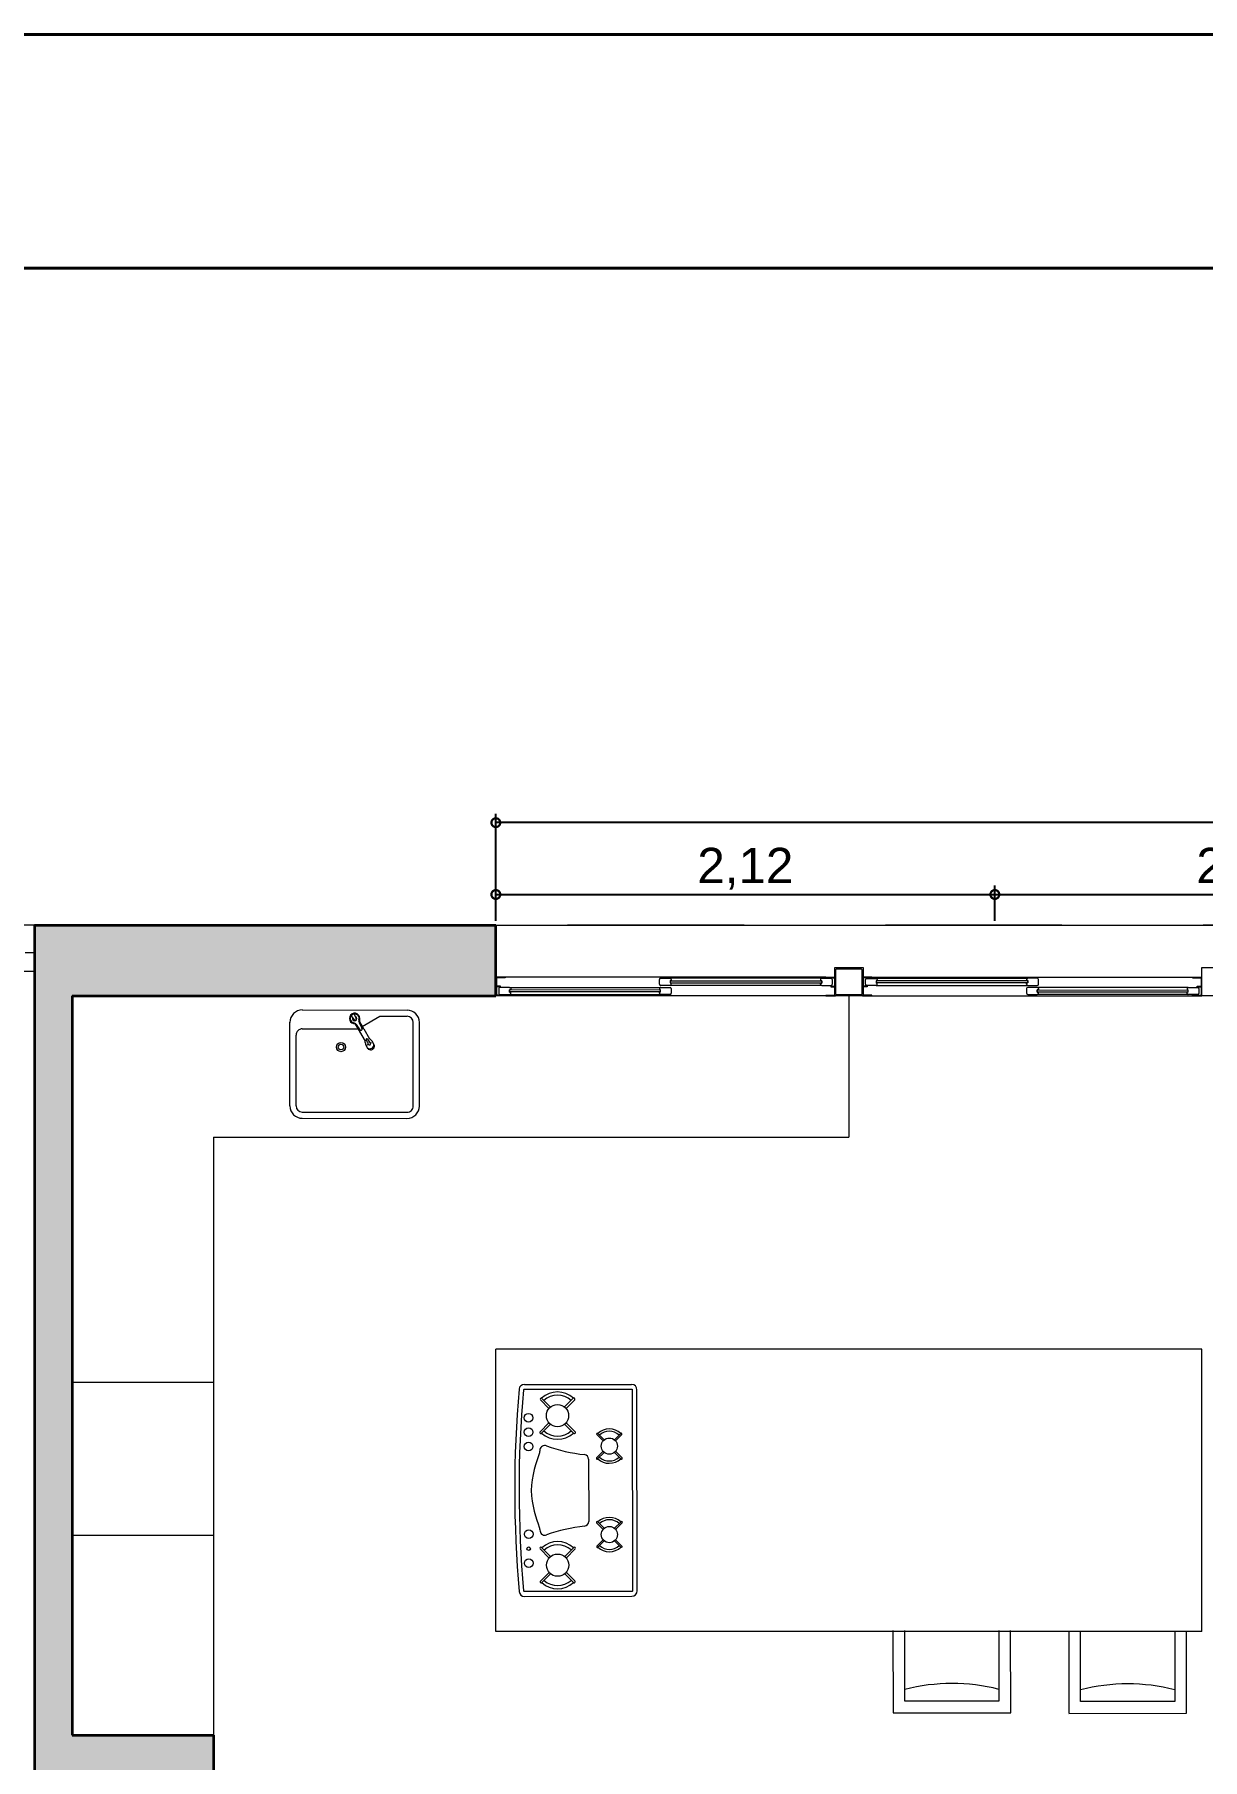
# Model space of a CAD drawing. Header units: millimetres. Extents: x 110427 to 125914, y 76277 to 76441.
# Drawn here: x 113993.84 to 113998.8, y 76341.07 to 76348.39 of the extents above; entities that cross this region are included whole.
import ezdxf

# ---------------------------------------------------------------- set-up
doc = ezdxf.new("R2010")
doc.units = ezdxf.units.MM
doc.linetypes.add('JIS_02_0.7', pattern=[1.35, 0.75, -0.6])
for name, color, linetype, lineweight in [('02_CIVIL_EXIST', 250, 'Continuous', 30), ('03_A CONSTRUIR', 250, 'Continuous', 35), ('04_CIVIL A CONSTRUIR', 250, 'Continuous', 35), ('07_CIVIL VISTAS MEDIA', 143, 'Continuous', 9), ('08_CIVIL VISTAS FINO', 251, 'Continuous', 5), ('09_CIVIL PROYECCIONES', 230, 'JIS_02_0.7', 5), ('11_CARPINTERIA Y MOBILIARIO', 141, 'Continuous', 9), ('12_HATCH', 8, 'Continuous', 9)]:
    doc.layers.add(name, color=color, linetype=linetype, lineweight=lineweight)
doc.styles.add('Swis721 BT', font='swiss.ttf')
doc.dimstyles.new('ISO-23', dxfattribs={"dimscale": 0.03, "dimtxt": 5, "dimasz": 2.5, "dimexe": 1.25, "dimexo": 0.625, "dimtad": 1, "dimtxsty": 'Swis721 BT', "dimblk": 'DOTSMALL', "dimcen": 2.5, "dimclrt": 150, "dimadec": 0, "dimazin": 0, "dimtfac": 1, "dimtmove": 0, "dimatfit": 3, "dimfxl": 0, "dimarcsym": 0})

# ---------------------------------------------------------------- blocks, each defined once
blk = doc.blocks.new('A$C4B131B44')
at = {"layer": '11_CARPINTERIA Y MOBILIARIO'}
for p, q in [((-0.2806, -0.3635), (-0.2806, 0.092)), ((0.5965, 0.1148), (-0.2577, 0.1148)), ((0.6194, -0.3635), (0.6194, 0.092)), ((-0.0719, 0.0455), (-0.0451, 0.0189)), ((-0.0674, 0.05), (-0.0406, 0.0235)), ((0.0035, 0.0235), (0.0315, 0.0512)), ((0.008, 0.0189), (0.036, 0.0467)), ((0.3307, 0.0189), (0.3027, 0.0467)), ((0.3352, 0.0235), (0.3072, 0.0512)), ((0.4061, 0.05), (0.3794, 0.0235)), ((0.4106, 0.0455), (0.3839, 0.0189)), ((-0.0719, -0.0514), (-0.0451, -0.0248)), ((-0.0674, -0.0559), (-0.0406, -0.0293)), ((0.0035, -0.0293), (0.0315, -0.0571)), ((0.008, -0.0248), (0.036, -0.0526)), ((0.3307, -0.0248), (0.3027, -0.0526)), ((0.3352, -0.0293), (0.3072, -0.0571)), ((0.4061, -0.0559), (0.3794, -0.0293)), ((0.4106, -0.0514), (0.3839, -0.0248)), ((0.0373, -0.0908), (0.3015, -0.0908)), ((-0.2216, -0.1562), (-0.1848, -0.1927)), ((-0.2155, -0.1499), (-0.1786, -0.1865)), ((-0.1179, -0.1865), (-0.0794, -0.1483)), ((-0.1118, -0.1927), (-0.0733, -0.1545)), ((0.4505, -0.1927), (0.412, -0.1545)), ((0.4567, -0.1865), (0.4182, -0.1483)), ((0.5542, -0.1499), (0.5174, -0.1865)), ((0.5604, -0.1562), (0.5236, -0.1927)), ((-0.2216, -0.2894), (-0.1848, -0.2528)), ((-0.2155, -0.2956), (-0.1786, -0.2591)), ((-0.1179, -0.2591), (-0.0794, -0.2973)), ((-0.1118, -0.2528), (-0.0733, -0.291)), ((0.4505, -0.2528), (0.412, -0.291)), ((0.4567, -0.2591), (0.4182, -0.2973)), ((0.5542, -0.2956), (0.5174, -0.2591)), ((0.5604, -0.2894), (0.5236, -0.2528))]:
    blk.add_line(p, q, dxfattribs=at)
blk.add_lwpolyline([(0.5994, -0.3635, -0.419031), (0.5965, -0.3663, -0.044114), (-0.2577, -0.3663, -0.419031), (-0.2606, -0.3635), (-0.2606, 0.092, -0.414214), (-0.2577, 0.0948), (0.5965, 0.0948, -0.414214), (0.5994, 0.092)], format="xyb", close=True, dxfattribs=at)
for centre, radius in [((-0.0185, -0.0029), 0.0344), ((0.3573, -0.0029), 0.0344), ((-0.1483, -0.2228), 0.0473), ((0.4871, -0.2228), 0.0473), ((-0.1394, -0.3457), 0.0184), ((-0.0781, -0.3457), 0.0184), ((-0.0168, -0.3457), 0.0184), ((0.3555, -0.3457), 0.0184), ((0.4168, -0.3457), 0.00737), ((0.4781, -0.3457), 0.0184)]:
    blk.add_circle(centre, radius, dxfattribs=at)
for centre, radius, start, end in [((-0.2577, 0.092), 0.0229, 90, 180), ((0.5965, 0.092), 0.0229, 0, 90), ((-0.0185, -0.0029), 0.0729, 137.6275, 222.3725), ((-0.0185, -0.0029), 0.0631, 138.11325, 221.88675), ((-0.0696, 0.0478), 0.00318, 45.22003, 225.22003), ((-0.0185, -0.0029), 0.0631, 318.11325, 41.88675), ((0.0338, 0.049), 0.00318, 314.77997, 134.77997), ((-0.0185, -0.0029), 0.0729, 317.72288, 42.27712), ((0.3573, -0.0029), 0.0729, 137.72288, 222.27712), ((0.3573, -0.0029), 0.0631, 138.11325, 221.88675), ((0.305, 0.049), 0.00318, 45.22003, 225.22003), ((0.3573, -0.0029), 0.0631, 318.11325, 41.88675), ((0.4084, 0.0478), 0.00318, 314.77997, 134.77997), ((0.3573, -0.0029), 0.0729, 317.6275, 42.3725), ((-0.0696, -0.0536), 0.00318, 134.77997, 314.77997), ((0.0338, -0.0548), 0.00318, 225.22003, 45.22003), ((0.305, -0.0548), 0.00318, 134.77997, 314.77997), ((0.4084, -0.0536), 0.00318, 225.22003, 45.22003), ((-0.6829, -0.033), 0.7044, 340.35872, 353.87019), ((0.0373, -0.1108), 0.02, 90, 172.76677), ((0.3015, -0.1108), 0.02, 7.23323, 90), ((1.0217, -0.033), 0.7044, 186.12981, 199.64128), ((-0.1483, -0.2228), 0.1003, 137.6275, 222.3725), ((-0.1483, -0.2228), 0.0867, 138.11325, 221.88675), ((-0.2185, -0.153), 0.00438, 45.22003, 225.22003), ((-0.1483, -0.2228), 0.0867, 318.11325, 41.88675), ((-0.0764, -0.1514), 0.00438, 314.77997, 134.77997), ((-0.1483, -0.2228), 0.1003, 317.72288, 42.27712), ((0.4871, -0.2228), 0.1003, 137.72288, 222.27712), ((0.4871, -0.2228), 0.0867, 138.11325, 221.88675), ((0.4151, -0.1514), 0.00438, 45.22003, 225.22003), ((0.4871, -0.2228), 0.0867, 318.11325, 41.88675), ((0.5573, -0.153), 0.00438, 314.77997, 134.77997), ((0.4871, -0.2228), 0.1003, 317.6275, 42.3725), ((-0.2185, -0.2925), 0.00438, 134.77997, 314.77997), ((-0.0764, -0.2941), 0.00438, 225.22003, 45.22003), ((-0.0011, -0.2776), 0.02, 156.94499, 262.07462), ((0.3399, -0.2776), 0.02, 277.92538, 23.05501), ((0.4151, -0.2941), 0.00438, 134.77997, 314.77997), ((0.5573, -0.2925), 0.00438, 225.22003, 45.22003), ((-0.2577, -0.3635), 0.0229, 180, 262.81617), ((0.5965, -0.3635), 0.0229, 277.18383, 0), ((0.1694, 4.4649), 4.87, 264.93463, 275.06537)]:
    blk.add_arc(centre, radius, start, end, dxfattribs=at)
blk.add_open_spline([(-0.0038, -0.2974), (0.0039, -0.2985), (0.0373, -0.3079), (0.1694, -0.3588), (0.3014, -0.3079), (0.3349, -0.2985), (0.3426, -0.2974)], degree=3, knots=[0.0270107, 0.0270107, 0.0270107, 0.0270107, 0.0505112, 0.2042843, 0.3580574, 0.381558, 0.381558, 0.381558, 0.381558], dxfattribs=at)
blk = doc.blocks.new('_DotSmall')
at = {"color": 0, "linetype": 'ByBlock', "const_width": 0.5}
blk.add_lwpolyline([(-0.0625, 0, 1), (0.0625, 0, 1)], format="xyb", close=True, dxfattribs=at)
blk = doc.blocks.new('*D100')
at = {"layer": '09_CIVIL PROYECCIONES', "color": 0, "linetype": 'ByBlock', "lineweight": -2, "ltscale": 2}
for p, q in [((113995.8014, 76344.6294), (113995.8014, 76345.084)), ((114006.4214, 76344.6294), (114006.4214, 76345.084)), ((114006.4214, 76345.0465), (113995.8014, 76345.0465))]:
    blk.add_line(p, q, dxfattribs=at)
at = {"layer": 'Defpoints', "color": 0, "linetype": 'ByBlock', "ltscale": 2}
for p in [(113995.8014, 76345.0465), (113995.8014, 76344.6106), (114006.4214, 76344.6106)]:
    blk.add_point(p, dxfattribs=at)
at = {"layer": '09_CIVIL PROYECCIONES', "color": 0, "linetype": 'ByBlock', "lineweight": -2, "ltscale": 2, "xscale": 0.075, "yscale": 0.075, "zscale": 0.075}
for p, rotation in [((113995.8014, 76345.0465), 180.0000001953298), ((114006.4214, 76345.0465), 1.953298323087438e-07)]:
    blk.add_blockref('_DotSmall', p, dxfattribs=dict(at, rotation=rotation))
at = {"layer": '09_CIVIL PROYECCIONES', "color": 150, "linetype": 'ByBlock', "ltscale": 2, "insert": (114001.1114, 76345.1557), "char_height": 0.15, "attachment_point": 5, "rotation": 0, "style": 'Swis721 BT'}
blk.add_mtext('10,60', dxfattribs=at)
blk = doc.blocks.new('*D34')
at = {"layer": '09_CIVIL PROYECCIONES', "color": 0, "linetype": 'ByBlock', "lineweight": -2, "ltscale": 2}
for p, q in [((113995.8014, 76344.6294), (113995.8014, 76344.7789)), ((113995.8014, 76344.7414), (113997.9214, 76344.7414)), ((113997.9214, 76344.6294), (113997.9214, 76344.7789))]:
    blk.add_line(p, q, dxfattribs=at)
at = {"layer": 'Defpoints', "color": 0, "linetype": 'ByBlock', "ltscale": 2}
for p in [(113997.9214, 76344.7414), (113995.8014, 76344.6106), (113997.9214, 76344.6106)]:
    blk.add_point(p, dxfattribs=at)
at = {"layer": '09_CIVIL PROYECCIONES', "color": 0, "linetype": 'ByBlock', "lineweight": -2, "ltscale": 2, "xscale": 0.075, "yscale": 0.075, "zscale": 0.075, "rotation": 180}
blk.add_blockref('_DotSmall', (113995.8014, 76344.7414), dxfattribs=at)
at = {"layer": '09_CIVIL PROYECCIONES', "color": 0, "linetype": 'ByBlock', "lineweight": -2, "ltscale": 2, "xscale": 0.075, "yscale": 0.075, "zscale": 0.075}
blk.add_blockref('_DotSmall', (113997.9214, 76344.7414), dxfattribs=at)
at = {"layer": '09_CIVIL PROYECCIONES', "color": 150, "linetype": 'ByBlock', "ltscale": 2, "insert": (113996.8614, 76344.8506), "char_height": 0.15, "attachment_point": 5, "style": 'Swis721 BT'}
blk.add_mtext('2,12', dxfattribs=at)
blk = doc.blocks.new('*D35')
at = {"layer": '09_CIVIL PROYECCIONES', "color": 0, "linetype": 'ByBlock', "lineweight": -2, "ltscale": 2}
for p, q in [((113997.9214, 76344.6294), (113997.9214, 76344.7789)), ((113997.9214, 76344.7414), (114000.0414, 76344.7414)), ((114000.0414, 76344.6294), (114000.0414, 76344.7789))]:
    blk.add_line(p, q, dxfattribs=at)
at = {"layer": 'Defpoints', "color": 0, "linetype": 'ByBlock', "ltscale": 2}
for p in [(114000.0414, 76344.7414), (113997.9214, 76344.6106), (114000.0414, 76344.6106)]:
    blk.add_point(p, dxfattribs=at)
at = {"layer": '09_CIVIL PROYECCIONES', "color": 0, "linetype": 'ByBlock', "lineweight": -2, "ltscale": 2, "xscale": 0.075, "yscale": 0.075, "zscale": 0.075, "rotation": 180}
blk.add_blockref('_DotSmall', (113997.9214, 76344.7414), dxfattribs=at)
at = {"layer": '09_CIVIL PROYECCIONES', "color": 0, "linetype": 'ByBlock', "lineweight": -2, "ltscale": 2, "xscale": 0.075, "yscale": 0.075, "zscale": 0.075}
blk.add_blockref('_DotSmall', (114000.0414, 76344.7414), dxfattribs=at)
at = {"layer": '09_CIVIL PROYECCIONES', "color": 150, "linetype": 'ByBlock', "ltscale": 2, "insert": (113998.9814, 76344.8506), "char_height": 0.15, "attachment_point": 5, "style": 'Swis721 BT'}
blk.add_mtext('2,12', dxfattribs=at)

msp = doc.modelspace()

# ---------------------------------------------------------------- hatches: boundary and pattern name
at = {"layer": '12_HATCH'}
h = msp.add_hatch(color=1, dxfattribs=at)
h.dxf.hatch_style = 1
h.paths.add_polyline_path([(113994.0014, 76344.3106), (113995.8014, 76344.3106), (113995.8014, 76344.6106), (113993.8414, 76344.6106), (113993.8414, 76341.0106), (113994.6014, 76341.0106), (113994.6014, 76341.1706), (113994.0014, 76341.1706)])

# ---------------------------------------------------------------- linework, layer by layer
at = {"layer": '02_CIVIL_EXIST', "lineweight": 40}
for points in [[(113978.6817, 76348.3942), (114020.378, 76348.3942), (114020.378, 76318.9089), (113978.6817, 76318.9089)], [(113981.1636, 76347.4014), (114019.3853, 76347.4014), (114019.3853, 76319.9017), (113981.1636, 76319.9017)]]:
    msp.add_lwpolyline(points, close=True, dxfattribs=at)
at = {"layer": '03_A CONSTRUIR'}
msp.add_line((113994.0014, 76344.3106), (113994.0014, 76341.1706), dxfattribs=at)
at = {"layer": '04_CIVIL A CONSTRUIR'}
for p, q in [((113993.8414, 76344.6106), (113993.8414, 76341.0106)), ((113993.8414, 76344.6106), (113995.8014, 76344.6106)), ((113995.8014, 76344.3106), (113995.8014, 76344.6106)), ((113994.0014, 76344.3106), (113994.4914, 76344.3106)), ((113994.0014, 76344.3106), (113995.8014, 76344.3106)), ((113994.0014, 76341.1706), (113994.6014, 76341.1706)), ((113994.6014, 76341.1706), (113994.6014, 76341.0106))]:
    msp.add_line(p, q, dxfattribs=at)
at = {"layer": '07_CIVIL VISTAS MEDIA'}
for p, q in [((113995.8014, 76344.6106), (114006.4214, 76344.6106)), ((113993.8014, 76344.4951), (113993.8414, 76344.4951)), ((113993.8414, 76344.415), (113987.8414, 76344.415)), ((113995.8414, 76344.3907), (113995.8014, 76344.3907)), ((113997.204, 76344.3907), (113995.8015, 76344.3907)), ((113995.8044, 76344.3867), (113995.8044, 76344.3532)), ((113995.8044, 76344.3482), (113995.8044, 76344.3147)), ((113995.8414, 76344.3877), (113995.8054, 76344.3877)), ((113995.8214, 76344.3522), (113995.8054, 76344.3522)), ((113995.8214, 76344.3492), (113995.8054, 76344.3492)), ((113995.8595, 76344.3465), (113995.8193, 76344.3465)), ((113995.8214, 76344.3492), (113995.8214, 76344.3522)), ((113995.8414, 76344.3907), (113995.8414, 76344.3877)), ((113995.8595, 76344.3465), (113996.5013, 76344.347)), ((113996.4964, 76344.3604), (113996.4964, 76344.3806)), ((113996.5013, 76344.3855), (113996.5415, 76344.3855)), ((113996.5415, 76344.3555), (113996.5013, 76344.3555)), ((113996.5013, 76344.347), (113996.5415, 76344.347)), ((113997.1859, 76344.385), (113996.5415, 76344.3855)), ((113996.5415, 76344.3754), (113996.5454, 76344.3754)), ((113996.5415, 76344.3754), (113996.5415, 76344.3656)), ((113996.5454, 76344.3656), (113996.5415, 76344.3656)), ((113997.1859, 76344.355), (113996.5415, 76344.3555)), ((113996.5424, 76344.3745), (113997.185, 76344.374)), ((113996.5424, 76344.3745), (113996.5424, 76344.3665)), ((113996.5424, 76344.3665), (113997.185, 76344.366)), ((113996.5464, 76344.3806), (113996.5464, 76344.3764)), ((113996.5464, 76344.3604), (113996.5464, 76344.3646)), ((113997.181, 76344.3801), (113997.181, 76344.3759)), ((113997.181, 76344.3599), (113997.181, 76344.3641)), ((113997.1858, 76344.3749), (113997.182, 76344.3749)), ((113997.182, 76344.3651), (113997.1858, 76344.3651)), ((113997.185, 76344.374), (113997.185, 76344.366)), ((113997.1858, 76344.3749), (113997.1858, 76344.3651)), ((113997.1858, 76344.355), (113997.2261, 76344.355)), ((113997.2261, 76344.385), (113997.1859, 76344.385)), ((113997.204, 76344.3907), (113997.244, 76344.3907)), ((113997.204, 76344.3907), (113997.204, 76344.3877)), ((113997.204, 76344.3877), (113997.24, 76344.3877)), ((113997.224, 76344.3522), (113997.24, 76344.3522)), ((113997.224, 76344.3522), (113997.224, 76344.3492)), ((113997.224, 76344.3492), (113997.24, 76344.3492)), ((113997.231, 76344.3599), (113997.231, 76344.3801)), ((113997.241, 76344.3532), (113997.241, 76344.3867)), ((113997.241, 76344.3147), (113997.241, 76344.3482)), ((113997.3988, 76344.3907), (113997.3588, 76344.3907)), ((113997.3618, 76344.3532), (113997.3618, 76344.3867)), ((113997.3618, 76344.3147), (113997.3618, 76344.3482)), ((113997.3988, 76344.3877), (113997.3628, 76344.3877)), ((113997.3788, 76344.3522), (113997.3628, 76344.3522)), ((113997.3788, 76344.3492), (113997.3628, 76344.3492)), ((113997.3718, 76344.3599), (113997.3718, 76344.3801)), ((113997.3767, 76344.385), (113997.4169, 76344.385)), ((113997.417, 76344.355), (113997.3767, 76344.355)), ((113997.3788, 76344.3522), (113997.3788, 76344.3492)), ((113997.3988, 76344.3907), (113997.3988, 76344.3877)), ((113997.3988, 76344.3907), (113998.8013, 76344.3907)), ((113997.4169, 76344.385), (113998.0613, 76344.3855)), ((113997.4169, 76344.355), (113998.0612, 76344.3555)), ((113997.417, 76344.3749), (113997.4208, 76344.3749)), ((113997.417, 76344.3749), (113997.417, 76344.3651)), ((113997.4208, 76344.3651), (113997.417, 76344.3651)), ((113998.0604, 76344.3745), (113997.4178, 76344.374)), ((113997.4178, 76344.374), (113997.4178, 76344.366)), ((113998.0604, 76344.3665), (113997.4178, 76344.366)), ((113997.4218, 76344.3801), (113997.4218, 76344.3759)), ((113997.4218, 76344.3599), (113997.4218, 76344.3641)), ((113998.0564, 76344.3806), (113998.0564, 76344.3764)), ((113998.0564, 76344.3604), (113998.0564, 76344.3646)), ((113998.0612, 76344.3754), (113998.0574, 76344.3754)), ((113998.0574, 76344.3656), (113998.0612, 76344.3656)), ((113998.0604, 76344.3745), (113998.0604, 76344.3665)), ((113998.0612, 76344.3754), (113998.0612, 76344.3656)), ((113998.0612, 76344.3555), (113998.1015, 76344.3555)), ((113998.1015, 76344.3855), (113998.0613, 76344.3855)), ((113998.1015, 76344.347), (113998.0613, 76344.347)), ((113998.7433, 76344.3465), (113998.1015, 76344.347)), ((113998.1064, 76344.3604), (113998.1064, 76344.3806)), ((113998.7433, 76344.3465), (113998.7835, 76344.3465)), ((113998.7614, 76344.3907), (113998.8014, 76344.3907)), ((113998.7614, 76344.3907), (113998.7614, 76344.3877)), ((113998.7614, 76344.3877), (113998.7974, 76344.3877)), ((113998.7814, 76344.3522), (113998.7974, 76344.3522)), ((113998.7814, 76344.3492), (113998.7814, 76344.3522)), ((113998.7814, 76344.3492), (113998.7974, 76344.3492)), ((113998.7984, 76344.3867), (113998.7984, 76344.3532)), ((113998.7984, 76344.3482), (113998.7984, 76344.3147)), ((113995.8414, 76344.3107), (113995.8014, 76344.3107)), ((113997.244, 76344.3106), (113995.8014, 76344.3106)), ((113995.8414, 76344.3137), (113995.8054, 76344.3137)), ((113995.8144, 76344.3416), (113995.8144, 76344.3213)), ((113995.8193, 76344.3165), (113995.8595, 76344.3165)), ((113995.8414, 76344.3107), (113995.8414, 76344.3137)), ((113995.8634, 76344.3363), (113995.8595, 76344.3363)), ((113995.8595, 76344.3266), (113995.8595, 76344.3363)), ((113995.8595, 76344.3266), (113995.8634, 76344.3266)), ((113996.5004, 76344.336), (113995.8604, 76344.3355)), ((113995.8604, 76344.3275), (113995.8604, 76344.3355)), ((113996.5004, 76344.328), (113995.8604, 76344.3275)), ((113995.861, 76344.3167), (113996.5013, 76344.317)), ((113995.8644, 76344.3416), (113995.8644, 76344.3373)), ((113995.8644, 76344.3214), (113995.8644, 76344.3256)), ((113996.4964, 76344.3421), (113996.4964, 76344.3379)), ((113996.4964, 76344.3219), (113996.4964, 76344.3261)), ((113996.4974, 76344.3369), (113996.5013, 76344.3369)), ((113996.5013, 76344.3271), (113996.4974, 76344.3271)), ((113996.5004, 76344.328), (113996.5004, 76344.336)), ((113996.5013, 76344.3271), (113996.5013, 76344.3369)), ((113996.5415, 76344.317), (113996.5013, 76344.317)), ((113996.5464, 76344.3421), (113996.5464, 76344.3219)), ((113997.204, 76344.3137), (113997.24, 76344.3137)), ((113997.204, 76344.3107), (113997.204, 76344.3137)), ((113997.204, 76344.3107), (113997.244, 76344.3107)), ((113997.3988, 76344.3107), (113997.3588, 76344.3107)), ((113997.3588, 76344.3106), (113998.8014, 76344.3106)), ((113997.3988, 76344.3137), (113997.3628, 76344.3137)), ((113997.3988, 76344.3107), (113997.3988, 76344.3137)), ((113998.0564, 76344.3421), (113998.0564, 76344.3219)), ((113998.0613, 76344.317), (113998.1015, 76344.317)), ((113998.1054, 76344.3369), (113998.1015, 76344.3369)), ((113998.1015, 76344.3271), (113998.1015, 76344.3369)), ((113998.1015, 76344.3271), (113998.1054, 76344.3271)), ((113998.7417, 76344.3167), (113998.1015, 76344.317)), ((113998.1024, 76344.336), (113998.7424, 76344.3355)), ((113998.1024, 76344.328), (113998.1024, 76344.336)), ((113998.1024, 76344.328), (113998.7424, 76344.3275)), ((113998.1064, 76344.3421), (113998.1064, 76344.3379)), ((113998.1064, 76344.3219), (113998.1064, 76344.3261)), ((113998.7384, 76344.3416), (113998.7384, 76344.3373)), ((113998.7384, 76344.3214), (113998.7384, 76344.3256)), ((113998.7394, 76344.3363), (113998.7433, 76344.3363)), ((113998.7433, 76344.3266), (113998.7394, 76344.3266)), ((113998.7424, 76344.3275), (113998.7424, 76344.3355)), ((113998.7433, 76344.3266), (113998.7433, 76344.3363)), ((113998.7835, 76344.3165), (113998.7433, 76344.3165)), ((113998.7614, 76344.3137), (113998.7974, 76344.3137)), ((113998.7614, 76344.3107), (113998.7614, 76344.3137)), ((113998.7614, 76344.3107), (113998.8014, 76344.3107)), ((113998.7884, 76344.3416), (113998.7884, 76344.3213))]:
    msp.add_line(p, q, dxfattribs=at)
for points in [[(113997.3614, 76344.4306), (113997.3614, 76344.3106), (113997.2414, 76344.3106), (113997.2414, 76344.4306)], [(113998.9214, 76344.4306), (113998.9214, 76344.3106), (113998.8014, 76344.3106), (113998.8014, 76344.4306)]]:
    msp.add_lwpolyline(points, close=True, dxfattribs=at)
msp.add_lwpolyline([(113997.3569, 76344.4216), (113997.3569, 76344.3196, -0.414214), (113997.3524, 76344.3151), (113997.2504, 76344.3151, -0.414214), (113997.2459, 76344.3196), (113997.2459, 76344.4216, -0.414214), (113997.2504, 76344.4261), (113997.3524, 76344.4261, -0.414214)], format="xyb", close=True, dxfattribs=at)
for centre, radius, start, end in [((113995.8054, 76344.3867), 0.001, 89.98597, 179.98598), ((113995.8054, 76344.3532), 0.001, 179.98598, 269.98597), ((113995.8054, 76344.3482), 0.001, 89.98597, 179.98598), ((113995.8193, 76344.3416), 0.00488, 89.98597, 179.98598), ((113995.8595, 76344.3416), 0.00488, 359.98598, 89.98597), ((113996.5013, 76344.3806), 0.00488, 89.98597, 179.98598), ((113996.5013, 76344.3604), 0.00488, 179.98598, 269.98597), ((113996.5013, 76344.3421), 0.00488, 89.98597, 179.98598), ((113996.5415, 76344.3806), 0.0049, 359.98598, 89.98597), ((113996.5415, 76344.3604), 0.00488, 269.98597, 359.98598), ((113996.5415, 76344.3421), 0.00488, 359.98598, 89.98597), ((113996.5454, 76344.3646), 0.001, 359.98598, 89.98597), ((113997.1859, 76344.3801), 0.0049, 89.98597, 179.98598), ((113997.182, 76344.3641), 0.001, 89.98597, 179.98598), ((113997.1858, 76344.3599), 0.00488, 179.98598, 269.98597), ((113997.2261, 76344.3801), 0.00488, 359.98598, 89.98597), ((113997.2261, 76344.3599), 0.00488, 269.98597, 359.98598), ((113997.24, 76344.3867), 0.001, 359.98598, 89.98597), ((113997.24, 76344.3532), 0.001, 269.98597, 359.98598), ((113997.24, 76344.3482), 0.001, 359.98598, 89.98597), ((113997.3628, 76344.3867), 0.001, 90.01403, 180.01402), ((113997.3628, 76344.3532), 0.001, 180.01402, 270.01403), ((113997.3628, 76344.3482), 0.001, 90.01403, 180.01402), ((113997.3767, 76344.3801), 0.00488, 90.01403, 180.01402), ((113997.3767, 76344.3599), 0.00488, 180.01402, 270.01403), ((113997.4169, 76344.3801), 0.0049, 0.01402, 90.01403), ((113997.417, 76344.3599), 0.00488, 270.01403, 0.01402), ((113997.4208, 76344.3641), 0.001, 0.01402, 90.01403), ((113998.0613, 76344.3806), 0.0049, 90.01403, 180.01402), ((113998.0574, 76344.3646), 0.001, 90.01403, 180.01402), ((113998.0612, 76344.3604), 0.00488, 180.01402, 270.01403), ((113998.0613, 76344.3421), 0.00488, 90.01403, 180.01402), ((113998.1015, 76344.3806), 0.00488, 0.01402, 90.01403), ((113998.1015, 76344.3604), 0.00488, 270.01403, 0.01402), ((113998.1015, 76344.3421), 0.00488, 0.01402, 90.01403), ((113998.7433, 76344.3416), 0.00488, 90.01403, 180.01402), ((113998.7835, 76344.3416), 0.00488, 0.01402, 90.01403), ((113998.7974, 76344.3867), 0.001, 0.01402, 90.01403), ((113998.7974, 76344.3532), 0.001, 270.01403, 0.01402), ((113998.7974, 76344.3482), 0.001, 0.01402, 90.01403), ((113995.8054, 76344.3147), 0.001, 179.98598, 269.98597), ((113995.8193, 76344.3213), 0.00488, 179.98598, 269.98597), ((113995.8595, 76344.3214), 0.0049, 269.98597, 359.98598), ((113995.8634, 76344.3373), 0.001, 269.98597, 359.98598), ((113996.4974, 76344.3379), 0.001, 179.98598, 269.98597), ((113996.5013, 76344.3219), 0.0049, 179.98598, 269.98597), ((113996.5415, 76344.3219), 0.00488, 269.98597, 359.98598), ((113997.24, 76344.3147), 0.001, 269.98597, 359.98598), ((113997.3628, 76344.3147), 0.001, 180.01402, 270.01403), ((113998.0613, 76344.3219), 0.00488, 180.01402, 270.01403), ((113998.1015, 76344.3219), 0.0049, 270.01403, 0.01402), ((113998.1054, 76344.3379), 0.001, 270.01403, 0.01402), ((113998.7394, 76344.3373), 0.001, 180.01402, 270.01403), ((113998.7433, 76344.3214), 0.0049, 180.01402, 270.01403), ((113998.7835, 76344.3213), 0.00488, 270.01403, 0.01402), ((113998.7974, 76344.3147), 0.001, 270.01403, 0.01402)]:
    msp.add_arc(centre, radius, start, end, dxfattribs=at)
at = {"layer": '07_CIVIL VISTAS MEDIA', "extrusion": (5.97036e-08, -2.70932e-08, 1)}
msp.add_arc((113996.5454, 76344.3764, 0.0047), 0.001, 269.98597, 359.98598, dxfattribs=at)
at = {"layer": '07_CIVIL VISTAS MEDIA', "extrusion": (-5.97168e-08, -2.7064e-08, 1)}
msp.add_arc((113997.182, 76344.3759, -0.0089), 0.001, 179.98598, 269.98597, dxfattribs=at)
at = {"layer": '07_CIVIL VISTAS MEDIA', "extrusion": (5.97168e-08, -2.7064e-08, 1)}
msp.add_arc((113997.4208, 76344.3759, 0.0047), 0.001, 270.01403, 0.01402, dxfattribs=at)
at = {"layer": '07_CIVIL VISTAS MEDIA', "extrusion": (-5.97036e-08, -2.70932e-08, 1)}
msp.add_arc((113998.0574, 76344.3764, -0.0089), 0.001, 180.01402, 270.01403, dxfattribs=at)
at = {"layer": '07_CIVIL VISTAS MEDIA', "extrusion": (5.97168e-08, 2.7064e-08, 1)}
msp.add_arc((113995.8634, 76344.3256, 0.0089), 0.001, 359.98598, 89.98597, dxfattribs=at)
at = {"layer": '07_CIVIL VISTAS MEDIA', "extrusion": (-5.97036e-08, 2.70932e-08, 1)}
msp.add_arc((113996.4974, 76344.3261, -0.0047), 0.001, 89.98597, 179.98598, dxfattribs=at)
at = {"layer": '07_CIVIL VISTAS MEDIA', "extrusion": (5.97036e-08, 2.70932e-08, 1)}
msp.add_arc((113998.1054, 76344.3261, 0.0089), 0.001, 0.01402, 90.01403, dxfattribs=at)
at = {"layer": '07_CIVIL VISTAS MEDIA', "extrusion": (-5.97168e-08, 2.7064e-08, 1)}
msp.add_arc((113998.7394, 76344.3256, -0.0047), 0.001, 90.01403, 180.01402, dxfattribs=at)
at = {"layer": '08_CIVIL VISTAS FINO'}
msp.add_line((113993.8414, 76344.6106), (113987.8414, 76344.6106), dxfattribs=at)
at = {"layer": '09_CIVIL PROYECCIONES'}
msp.add_line((114011.7062, 76344.6106), (113986.3185, 76344.6106), dxfattribs=at)
at = {"layer": '11_CARPINTERIA Y MOBILIARIO'}
for p, q in [((113997.3014, 76344.3106), (113997.3014, 76343.7106)), ((113994.9793, 76344.2508), (113995.4243, 76344.2505)), ((113995.1865, 76344.2261, -59.894), (113995.1864, 76344.2263, -59.894)), ((113995.1865, 76344.2261, -59.894), (113995.1991, 76344.2087, -59.894)), ((113995.1994, 76344.2336, -59.894), (113995.1993, 76344.2338, -59.894)), ((113995.1994, 76344.2336, -59.894), (113995.2083, 76344.2141, -59.894)), ((113995.2221, 76344.2013, -59.894), (113995.2389, 76344.1725, -59.894)), ((113995.2342, 76344.1806), (113995.3087, 76344.2243)), ((113995.3087, 76344.2243), (113995.4242, 76344.2242)), ((113994.9264, 76343.8434), (113994.9267, 76344.1984)), ((113994.9527, 76343.8434), (113994.953, 76344.1443)), ((113994.9792, 76344.1706), (113995.2151, 76344.1704)), ((113995.2034, 76344.1904, -59.894), (113995.2203, 76344.1616, -59.894)), ((113995.208, 76344.1894, -59.894), (113995.2235, 76344.1668, -59.894)), ((113995.2207, 76344.1968, -59.894), (113995.2328, 76344.1722, -59.894)), ((113995.2213, 76344.1605, -59.894), (113995.2215, 76344.1603, -59.894)), ((113995.2216, 76344.1593, -59.894), (113995.2456, 76344.1181, -59.894)), ((113995.2394, 76344.171, -59.894), (113995.2394, 76344.1708, -59.894)), ((113995.2402, 76344.1702, -59.894), (113995.2643, 76344.129, -59.894)), ((113995.4502, 76343.8429), (113995.4505, 76344.1979)), ((113995.4764, 76343.8429), (113995.4767, 76344.1979)), ((113995.2595, 76344.0847, -59.894), (113995.2491, 76344.1026, -59.894)), ((113995.2866, 76344.1005, -59.894), (113995.2761, 76344.1184, -59.894)), ((113994.9789, 76343.8171), (113995.4239, 76343.8167)), ((113994.9789, 76343.7908), (113995.4239, 76343.7905)), ((113994.6014, 76343.7106), (113997.3014, 76343.7106)), ((113994.6014, 76343.7106), (113994.6014, 76341.1706)), ((113995.8014, 76341.6106), (113995.8014, 76342.8106)), ((113998.8014, 76342.8106), (113995.8014, 76342.8106)), ((113998.8014, 76341.6106), (113998.8014, 76342.8106)), ((113994.0014, 76342.6706), (113994.6014, 76342.6706)), ((113994.0014, 76342.0206), (113994.6014, 76342.0206)), ((113998.8014, 76341.6106), (113995.8014, 76341.6106)), ((113997.4886, 76341.6149), (113997.4889, 76341.2649)), ((113997.5389, 76341.315), (113997.5386, 76341.615)), ((113997.9386, 76341.6153), (113997.9389, 76341.3153)), ((113997.9889, 76341.2654), (113997.9886, 76341.6154)), ((113998.2354, 76341.6134), (113998.2357, 76341.2634)), ((113998.2856, 76341.3134), (113998.2854, 76341.6134)), ((113998.6854, 76341.6137), (113998.6856, 76341.3137)), ((113998.7357, 76341.2638), (113998.7354, 76341.6138)), ((113997.9389, 76341.3152), (113997.5389, 76341.3149)), ((113998.6856, 76341.3137), (113998.2856, 76341.3133)), ((113997.4889, 76341.2649), (113997.9889, 76341.2653)), ((113998.2357, 76341.2633), (113998.7357, 76341.2637))]:
    msp.add_line(p, q, dxfattribs=at)
for radius in [0.0195, 0.0118]:
    msp.add_circle((113995.1435, 76344.0932), radius, dxfattribs=at)
for centre, radius, start, end in [((113994.9793, 76344.1983), 0.0525, 89.95119, 179.9512), ((113995.2018, 76344.2147, -59.894), 0.0223, 322.0521, 278.4899), ((113995.2018, 76344.2147, -59.894), 0.019, 143.38059, 258.39067), ((113995.1868, 76344.2266, -59.894), 0.00054, 141.58637, 215.82865), ((113995.2018, 76344.2147, -59.894), 0.0196, 98.95564, 141.58637), ((113995.2018, 76344.2139), 0.00938, 159.97305, 74.50182), ((113995.1988, 76344.2336, -59.894), 0.00054, 24.71335, 98.95564), ((113995.2034, 76344.2118, -59.894), 0.0054, 215.82865, 24.71335), ((113995.2018, 76344.2147, -59.894), 0.019, 342.15133, 97.16142), ((113995.2352, 76344.2039, -59.894), 0.0162, 162.15133, 206.13181), ((113995.2258, 76344.2035, -59.894), 0.00432, 154.95467, 210.271), ((113995.4242, 76344.1979), 0.0263, 359.9512, 89.95119), ((113995.4242, 76344.1979), 0.0525, 359.9512, 89.95119), ((113994.9792, 76344.1443), 0.0263, 89.95119, 179.9512), ((113995.1947, 76344.1803, -59.894), 0.0162, 34.41019, 78.39067), ((113995.1997, 76344.1882, -59.894), 0.00432, 30.271, 85.58733), ((113995.2348, 76344.158, -59.894), 0.015, 141.35714, 166.27736), ((113995.2247, 76344.1646, -59.894), 0.0054, 214.41019, 230.50886), ((113995.235, 76344.1578, -59.894), 0.0137, 142.33346, 170.79807), ((113995.2225, 76344.1599, -59.894), 0.00108, 173.7425, 210.271), ((113995.2278, 76344.1702, -59.894), 0.0054, 218.20941, 22.33259), ((113995.2348, 76344.158, -59.894), 0.015, 74.26465, 99.18486), ((113995.235, 76344.1578, -59.894), 0.0137, 69.87289, 98.20854), ((113995.2341, 76344.1701, -59.894), 0.0054, 10.03314, 26.13181), ((113995.2393, 76344.1697, -59.894), 0.00108, 30.271, 66.7995), ((113995.2541, 76344.1257, -59.894), 0.00341, 126.23872, 207.52556), ((113995.2535, 76344.1254, -59.894), 0.00341, 33.01644, 114.30328), ((113995.4666, 76344.2542, -59.894), 0.2456, 211.13236, 216.16459), ((113995.3452, 76344.207, -59.894), 0.1124, 223.92398, 232.05182), ((113995.138, 76344.086, -59.894), 0.1124, 8.49018, 16.61802), ((113995.0371, 76344.0035, -59.894), 0.2456, 24.37741, 29.40964), ((113995.2577, 76344.1188, -59.894), 0.0155, 256.07964, 284.55665), ((113995.2665, 76344.1026, -59.894), 0.0162, 231.79508, 302.2249), ((113995.2696, 76344.0975, -59.894), 0.0162, 231.79508, 302.2249), ((113995.2649, 76344.107, -59.894), 0.00457, 207.64586, 297.31439), ((113995.2645, 76344.1068, -59.894), 0.00457, 303.22761, 32.89614), ((113995.2577, 76344.1188, -59.894), 0.0155, 315.98535, 344.46236), ((113995.2675, 76344.1032, -59.894), 0.0162, 298.3171, 8.74692), ((113995.2705, 76344.098, -59.894), 0.0162, 298.3171, 8.74692), ((113994.979, 76343.8433), 0.0525, 179.9512, 269.95119), ((113994.979, 76343.8433), 0.0263, 179.9512, 269.95119), ((113995.4239, 76343.843), 0.0525, 269.95119, 359.9512), ((113995.4239, 76343.843), 0.0263, 269.95119, 359.9512), ((113997.7395, 76340.5776), 0.8125, 75.79877, 104.29883), ((113998.4863, 76340.576), 0.8125, 75.79877, 104.29883)]:
    msp.add_arc(centre, radius, start, end, dxfattribs=at)

# ---------------------------------------------------------------- block references
at = {"layer": '11_CARPINTERIA Y MOBILIARIO', "rotation": 270.0488027705584}
msp.add_blockref('A$C4B131B44', (113996.2864, 76342.3799), dxfattribs=at)

# ---------------------------------------------------------------- dimensions: what is measured, and where the dimension line sits
at = {"layer": '09_CIVIL PROYECCIONES', "color": 80, "linetype": 'ByBlock', "ltscale": 2}
dim = msp.add_aligned_dim(p1=(114006.4214, 76344.6106), p2=(113995.8014, 76344.6106), distance=-0.4359, text='10,60', dimstyle='ISO-23', override={"dimfxl": 100, "dimarcsym": 2}, dxfattribs=at)
dim.commit()
dim.dimension.update_dxf_attribs({"geometry": '*D100', "text_midpoint": (114001.1114, 76345.1557)})
for p1, p2, picture, middle in [((113995.8014, 76344.6106), (113997.9214, 76344.6106), '*D34', (113996.8614, 76344.8506)), ((113997.9214, 76344.6106), (114000.0414, 76344.6106), '*D35', (113998.9814, 76344.8506))]:
    dim = msp.add_aligned_dim(p1=p1, p2=p2, distance=0.1308, dimstyle='ISO-23', override={"dimfxl": 100, "dimarcsym": 2}, dxfattribs=at)
    dim.commit()
    dim.dimension.update_dxf_attribs({"geometry": picture, "text_midpoint": middle})

doc.saveas('drawing.dxf')
